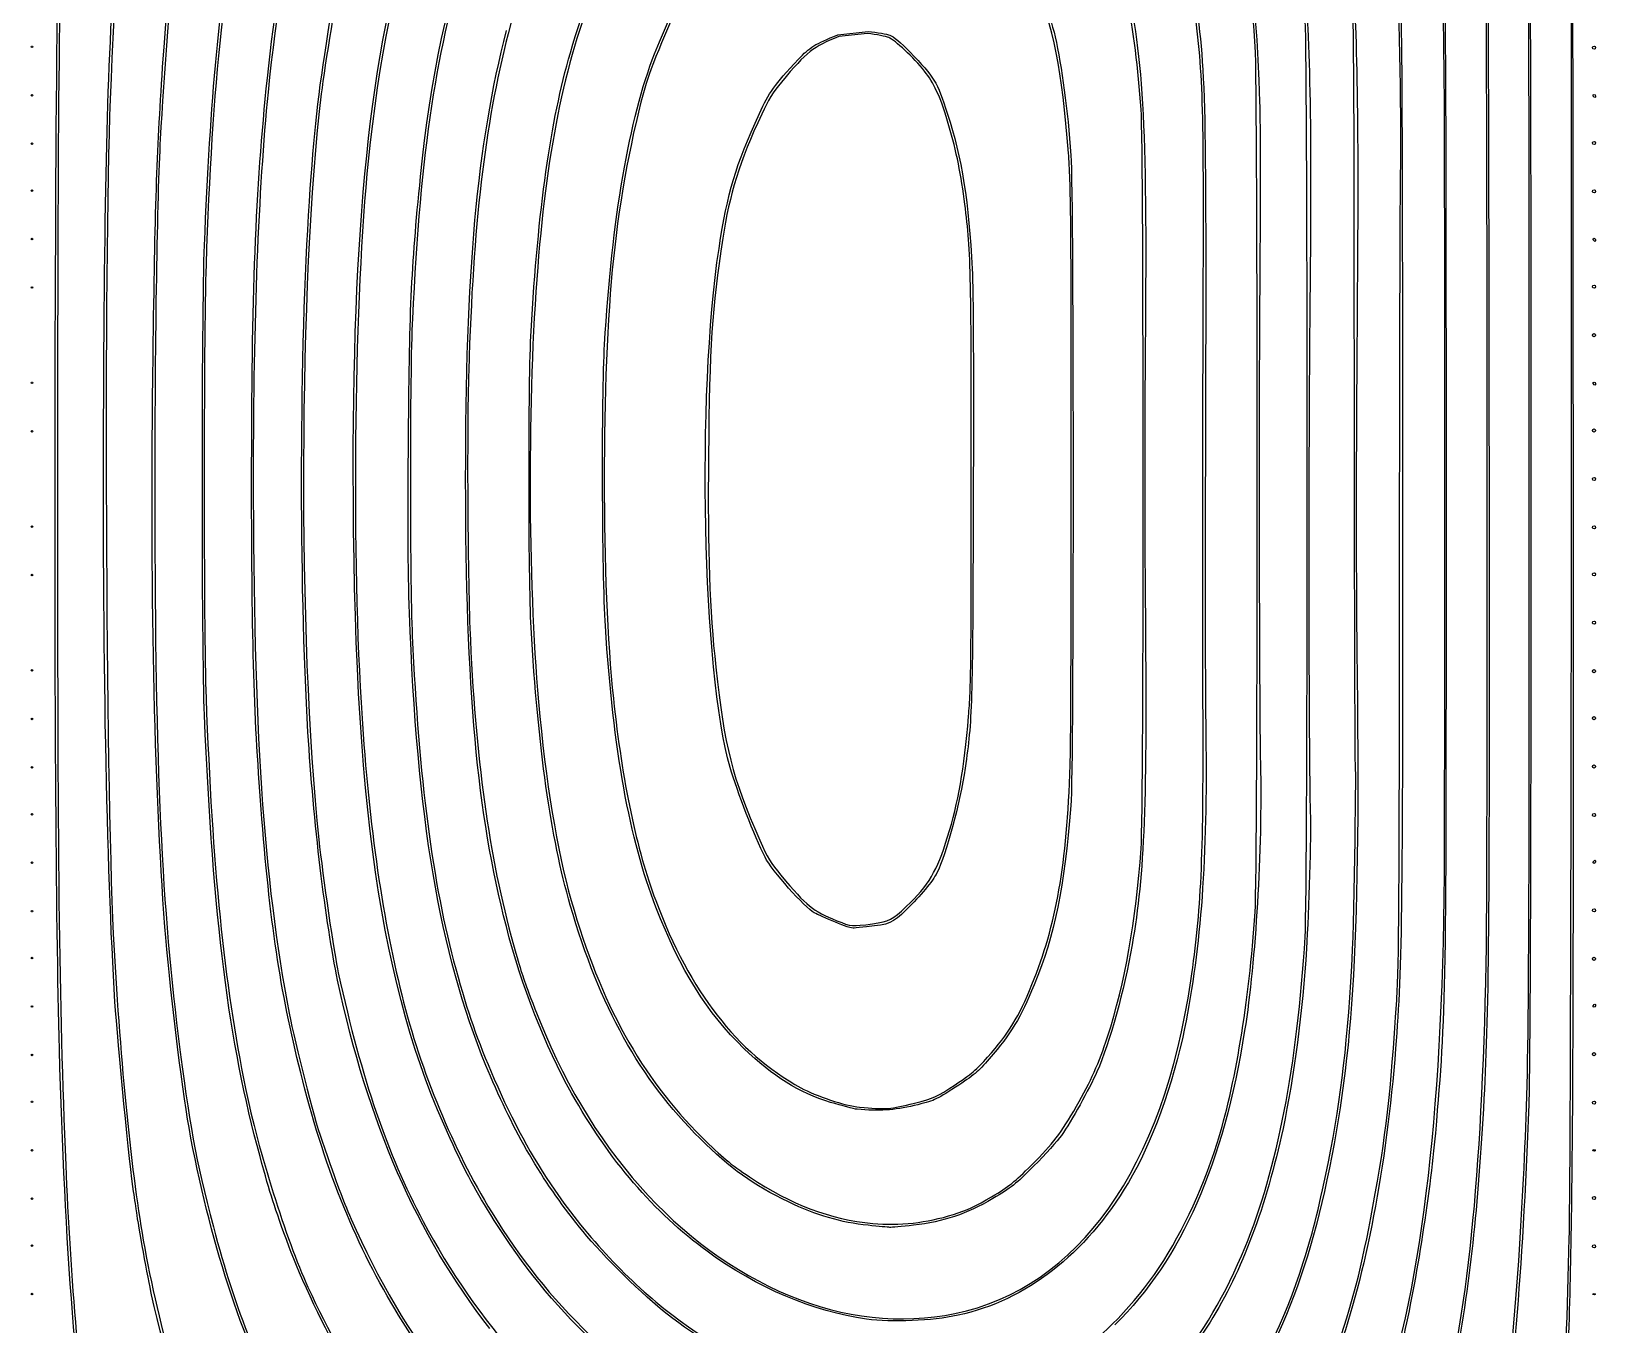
# Model space of a CAD drawing. Header units: millimetres. Extents: x 2 to 2088, y -91 to 1995.
# Drawn here: x 2 to 1046, y 387 to 1251 of the extents above; entities that cross this region are included whole.
import ezdxf

# ---------------------------------------------------------------- set-up
doc = ezdxf.new("R2010")
doc.units = ezdxf.units.MM
doc.layers.add('Image', color=7, linetype='CONTINUOUS')

msp = doc.modelspace()

# ---------------------------------------------------------------- linework, layer by layer
at = {"layer": 'Image', "color": 7}
for points in [[(540.48436, 1248.44055), (560.63916, 1250.67091)], [(560.1903, 1249.20616), (541.09084, 1247.22197)], [(553.40963, 531.2399), (553.40982, 531.2399)]]:
    msp.add_lwpolyline(points, dxfattribs=at)
for points in [[(2.105229, 1240.34757)], [(1044.2117, 1239.82599)], [(2.105229, 1208.00993)], [(1044.7333, 1207.48835)], [(2.105229, 1175.67229)], [(1044.2117, 1176.19386)], [(2.105229, 1144.3778)], [(1044.2117, 1143.85622)], [(2.105229, 1112.04016)], [(1044.7333, 1111.51858)], [(2.105229, 1079.70252)], [(1044.2117, 1080.22409)], [(1044.2117, 1047.88645)], [(2.105229, 1016.07039)], [(1044.7333, 1015.54881)], [(2.105229, 983.7328)], [(1044.2117, 984.2543)], [(1044.2117, 951.9167)], [(2.105229, 920.1006)], [(1044.2117, 919.579)], [(2.105229, 887.763)], [(1044.2117, 888.2846)], [(1044.2117, 855.9469)], [(2.105229, 824.1309)], [(1044.2117, 823.6093)], [(2.105229, 791.7932)], [(1044.2117, 792.3148)], [(2.105229, 759.4556)], [(1044.2117, 759.9771)], [(2.105229, 728.1611)], [(1044.2117, 727.6395)], [(2.105229, 695.8234)], [(1044.7333, 696.345)], [(2.105229, 663.4858)], [(1044.2117, 664.0074)], [(538.80573, 656.0877)], [(563.61301, 655.0622)], [(2.105229, 632.1913)], [(1044.2117, 631.6697)], [(2.105229, 599.8537)], [(1044.7333, 600.3753)], [(2.105229, 567.516)], [(1044.2117, 568.0376)], [(2.105229, 536.2215)], [(591.53534, 535.3015)], [(1044.2117, 535.7)], [(2.105229, 503.8839)], [(1044.5595, 504.0578)], [(2.105229, 471.5463)], [(1044.2117, 472.0678)], [(617.56359, 461.0319)], [(560.71187, 453.7923)], [(2.105229, 440.2518)], [(1044.2117, 439.7302)], [(2.105229, 407.9141)], [(1044.5595, 408.088)], [(559.66872, 391.173)], [(618.60668, 394.8826)]]:
    msp.add_lwpolyline(points, close=True, dxfattribs=at)
for points in [[(89.788543, 1226.78662), (101.33186, 1401.75643), (128.26713, 1509.23084), (183.12066, 1599.19105)], [(1027.0172, 1557.46506), (1030.714, 1457.90925), (1030.9357, 1427.3072), (1031.1902, 981.6465)], [(89.713148, 1521.4764), (70.135485, 1440.81473), (60.756892, 1356.00393), (54.760844, 1205.40205)], [(726.38167, 1515.37653), (787.01437, 1455.58768), (817.54561, 1356.05043), (821.99733, 1203.65247)], [(819.08572, 1240.34757), (810.71647, 1358.29712), (789.01013, 1433.16985), (746.59114, 1490.40666)], [(228.20726, 1472.96994), (192.6463, 1401.69657), (171.01874, 1318.13594), (160.16902, 1210.09623)], [(331.05491, 1473.49151), (272.88254, 1394.51319), (240.80311, 1299.15092), (226.98694, 1164.12955)], [(18.074288, 1022.85086), (18.747656, 1279.82285), (20.398788, 1365.39125), (26.649099, 1467.23262)], [(454.31061, 1466.32549), (390.98716, 1419.45256), (344.45517, 1343.95146), (320.33515, 1248.94181)], [(945.33335, 1207.48835), (944.70915, 1312.55515), (939.03131, 1398.25908), (928.29822, 1464.62474)], [(261.92613, 1153.76614), (275.02204, 1284.78495), (310.39501, 1381.48219), (372.97063, 1457.32269)], [(159.69711, 1219.48457), (168.86165, 1306.98537), (187.72599, 1385.78082), (213.89057, 1445.84805)], [(1001.9642, 951.3951), (1001.9642, 1337.58042), (1001.8712, 1347.09779), (997.21287, 1434.89498)], [(25.086793, 1409.85939), (20.701746, 1301.82233), (19.762338, 1224.62567), (19.61308, 960.0526)], [(200.27995, 1250.25749), (210.30679, 1312.84582), (223.62616, 1361.40721), (243.65736, 1408.40823)], [(361.9121, 1236.42506), (379.75267, 1298.15334), (403.43971, 1343.12662), (438.55344, 1381.93972)], [(1028.6769, 445.4675), (1030.0926, 503.2931), (1030.8369, 1265.69872), (1029.5919, 1382.73749)], [(148.27315, 1372.08624), (131.51725, 1298.30959), (122.79932, 1216.40914), (118.7603, 1094.82819)], [(1001.6888, 1368.655), (1003.592, 1318.96525), (1003.5853, 584.83163), (1001.6788, 534.65683)], [(940.93221, 1367.0308), (946.33612, 1298.60538), (946.38208, 1295.1296), (946.42055, 951.9167)], [(972.448, 1353.5293), (974.55961, 1315.75174), (974.6494, 1303.25784), (975.06818, 988.9485)], [(217.02667, 957.654), (216.98337, 1133.05718), (229.882, 1246.419), (260.37326, 1338.61449)], [(742.8792, 1198.62158), (739.07457, 1253.45635), (730.20205, 1298.91787), (715.80215, 1337.36048)], [(50.45042, 1006.68204), (51.302648, 1171.74325), (53.071953, 1230.99567), (60.059864, 1328.49371)], [(117.68095, 1107.86756), (121.65194, 1206.02715), (127.90529, 1272.91388), (138.89279, 1334.75261)], [(418.15553, 1235.65339), (435.78393, 1280.23578), (451.20592, 1305.34913), (476.2783, 1330.3012)], [(98.108179, 1308.67387), (95.38129, 1284.37592), (90.532992, 1220.86337), (88.194252, 1178.80174)], [(294.38158, 1308.67387), (272.41515, 1240.82667), (261.99702, 1172.17645), (256.46754, 1058.83953)], [(663.36192, 1307.83692), (670.95457, 1292.77829), (682.02486, 1262.41202), (685.49388, 1247.12804)], [(973.22614, 629.0619), (974.38191, 684.9362), (974.04521, 1290.39741), (972.84705, 1310.76017)], [(850.61402, 1298.76395), (855.87867, 1244.81204), (856.84088, 1196.79633), (855.44647, 1057.61535)], [(883.01225, 1302.8026), (887.42218, 1245.25771), (888.16653, 1198.14257), (886.99837, 1050.49433)], [(916.15498, 1158.98189), (916.93692, 1182.9693), (915.33242, 1264.21271), (913.4047, 1298.24237)], [(209.68332, 1294.06977), (206.06136, 1277.1106), (197.98255, 1228.16006), (195.65215, 1209.05308)], [(381.24645, 1287.81088), (358.8403, 1233.09043), (346.78836, 1176.08824), (340.11339, 1093.26346)], [(694.43597, 1169.41339), (690.0237, 1226.00556), (684.78328, 1252.01121), (670.61455, 1287.62758)], [(730.60249, 1293.50976), (744.58317, 1234.43701), (746.97746, 1193.9889), (745.63594, 1039.54126)], [(885.25341, 1012.41937), (885.03875, 1258.2289), (885.00862, 1261.56061), (882.73997, 1290.41875)], [(915.46445, 1285.72458), (916.98176, 1256.05414), (917.221, 1216.79491), (917.381, 971.215)], [(439.40765, 1278.9441), (432.20968, 1266.2421), (416.48563, 1229.32972), (412.52361, 1215.83355)], [(784.39856, 1087.52614), (784.80134, 1208.30628), (784.17439, 1224.56159), (777.05596, 1277.90095)], [(778.11924, 1280.75994), (786.42386, 1220.04682), (786.5037, 1216.47584), (785.71611, 940.9636)], [(852.38288, 646.2738), (854.21359, 676.2346), (854.27043, 1229.13434), (852.44578, 1257.55954)], [(187.74496, 1137.07575), (190.8907, 1184.18968), (193.56701, 1208.35486), (200.27995, 1250.25749)], [(292.03566, 951.3951), (291.94146, 1090.14319), (299.63204, 1174.62557), (319.32461, 1251.16921)], [(320.33515, 1248.94181), (304.65372, 1187.17207), (297.07231, 1122.34909), (294.07556, 1024.41559)], [(541.09084, 1247.22197), (523.68647, 1240.27626), (520.08405, 1237.41469), (502.8894, 1216.8767)], [(514.24526, 1232.13486), (521.49513, 1239.93339), (525.39112, 1242.35447), (540.48436, 1248.44055)], [(574.39722, 1246.60073), (572.6076, 1247.33694), (566.21449, 1248.50938), (560.1903, 1249.20616)], [(560.63916, 1250.67091), (566.82034, 1249.92017), (573.39567, 1248.80494), (575.251, 1248.19263)], [(598.28154, 1224.1468), (591.22826, 1232.97186), (578.54709, 1244.89356), (574.39722, 1246.60073)], [(575.251, 1248.19263), (577.27537, 1247.52453), (582.57093, 1243.02193), (588.49361, 1236.93298)], [(685.49388, 1247.12804), (690.01159, 1227.22369), (693.86604, 1198.14682), (696.00321, 1167.84866)], [(2.105229, 1240.34757), (2.105229, 1240.63443), (2.339938, 1240.86914), (2.626804, 1240.86914)], [(2.626804, 1239.82599), (2.339938, 1239.82599), (2.105229, 1240.0607), (2.105229, 1240.34757)], [(2.626804, 1240.86914), (2.91367, 1240.86914), (3.148379, 1240.63443), (3.148379, 1240.34757)], [(3.148379, 1240.34757), (3.148379, 1240.0607), (2.91367, 1239.82599), (2.626804, 1239.82599)], [(335.68693, 1050.49433), (340.44019, 1132.39989), (348.63144, 1190.47403), (361.9121, 1236.42506)], [(384.74813, 1041.62756), (389.55694, 1125.03069), (401.23679, 1192.86577), (418.15553, 1235.65339)], [(588.49361, 1236.93298), (605.10178, 1219.85854), (606.46753, 1217.61416), (613.71114, 1195.49213)], [(819.03142, 662.9642), (820.83448, 689.139), (820.88393, 1215.005), (819.08572, 1240.34757)], [(1044.2117, 1239.82599), (1044.2117, 1240.39972), (1044.6812, 1240.86914), (1045.2549, 1240.86914)], [(1045.2549, 1238.78284), (1044.6812, 1238.78284), (1044.2117, 1239.25226), (1044.2117, 1239.82599)], [(1045.2549, 1240.86914), (1045.8286, 1240.86914), (1046.298, 1240.39972), (1046.298, 1239.82599)], [(1046.298, 1239.82599), (1046.298, 1239.25226), (1045.8286, 1238.78284), (1045.2549, 1238.78284)], [(83.399656, 1033.80393), (84.754582, 1134.91601), (85.789081, 1166.1641), (89.788543, 1226.78662)], [(488.12323, 1195.80562), (494.68708, 1210.1661), (497.64014, 1214.27307), (514.24526, 1232.13486)], [(613.71285, 1190.79796), (608.5497, 1207.67446), (604.56598, 1216.28373), (598.28154, 1224.1468)], [(149.17847, 949.3088), (149.15187, 1075.19472), (151.85404, 1144.60087), (159.69711, 1219.48457)], [(412.52361, 1215.83355), (403.16599, 1183.9578), (394.97165, 1140.18034), (390.65466, 1099.00079)], [(502.8894, 1216.8767), (497.30383, 1210.20507), (494.02851, 1204.9109), (489.65949, 1195.49213)], [(2.105229, 1208.00993), (2.105229, 1208.29679), (2.339938, 1208.5315), (2.626804, 1208.5315)], [(2.626804, 1207.48835), (2.339938, 1207.48835), (2.105229, 1207.72306), (2.105229, 1208.00993)], [(2.626804, 1208.5315), (2.91367, 1208.5315), (3.148379, 1208.29679), (3.148379, 1208.00993)], [(3.148379, 1208.00993), (3.148379, 1207.72306), (2.91367, 1207.48835), (2.626804, 1207.48835)], [(54.760844, 1205.40205), (50.359243, 1094.84766), (51.652129, 751.5008), (56.858408, 648.3601)], [(160.16902, 1210.09623), (153.63267, 1145.0083), (150.25461, 1057.77712), (150.27193, 954.5246)], [(195.65215, 1209.05308), (180.5297, 1085.06426), (179.75031, 843.894), (194.04345, 711.2692)], [(821.99733, 1203.65247), (822.46362, 1187.68964), (822.54232, 1139.89225), (822.17221, 1097.43606)], [(945.32935, 687.4782), (945.70352, 741.4393), (945.70676, 1144.66485), (945.33335, 1207.48835)], [(1044.7333, 1207.48835), (1044.3787, 1208.06208), (1044.5857, 1208.5315), (1045.1933, 1208.5315)], [(1045.838, 1206.4452), (1045.585, 1206.4452), (1045.0879, 1206.91462), (1044.7333, 1207.48835)], [(1045.1933, 1208.5315), (1045.8009, 1208.5315), (1046.298, 1208.06208), (1046.298, 1207.48835)], [(1046.298, 1207.48835), (1046.298, 1206.91462), (1046.091, 1206.4452), (1045.838, 1206.4452)], [(461.14455, 1105.78126), (466.91072, 1143.55134), (471.99775, 1160.52609), (488.12323, 1195.80562)], [(489.65949, 1195.49213), (474.88395, 1163.63883), (468.17901, 1142.27507), (463.63207, 1112.56173)], [(613.71114, 1195.49213), (623.09709, 1166.82738), (628.01699, 1135.88993), (630.13418, 1092.22031)], [(624.78234, 1138.63563), (622.31641, 1157.60948), (618.80682, 1174.14762), (613.71285, 1190.79796)], [(742.8872, 705.2118), (744.76617, 732.1262), (744.75899, 1171.52789), (742.8792, 1198.62158)], [(2.105229, 1175.67229), (2.105229, 1175.95915), (2.339938, 1176.19386), (2.626804, 1176.19386)], [(2.626804, 1175.15071), (2.339938, 1175.15071), (2.105229, 1175.38542), (2.105229, 1175.67229)], [(2.626804, 1176.19386), (2.91367, 1176.19386), (3.148379, 1175.95915), (3.148379, 1175.67229)], [(3.148379, 1175.67229), (3.148379, 1175.38542), (2.91367, 1175.15071), (2.626804, 1175.15071)], [(88.194252, 1178.80174), (86.088382, 1140.92823), (84.533219, 1045.11815), (84.528448, 952.9598)], [(1044.2117, 1176.19386), (1044.2117, 1176.76759), (1044.6812, 1177.23701), (1045.2549, 1177.23701)], [(1045.2549, 1175.15071), (1044.6812, 1175.15071), (1044.2117, 1175.62013), (1044.2117, 1176.19386)], [(1045.2549, 1177.23701), (1045.8286, 1177.23701), (1046.298, 1176.76759), (1046.298, 1176.19386)], [(1046.298, 1176.19386), (1046.298, 1175.62013), (1045.8286, 1175.15071), (1045.2549, 1175.15071)], [(226.98694, 1164.12955), (217.7835, 1074.18696), (215.65866, 912.7201), (222.23128, 802.7463)], [(696.30443, 965.4776), (696.23403, 1126.35177), (696.02641, 1149.01436), (694.43597, 1169.41339)], [(696.00321, 1167.84866), (697.97671, 1139.87094), (697.97424, 758.8044), (696.00021, 733.8984)], [(253.82122, 971.7365), (254.44894, 1065.10161), (255.56166, 1090.09251), (261.92613, 1153.76614)], [(915.4089, 886.1983), (915.5013, 1026.47581), (915.83705, 1149.22844), (916.15498, 1158.98189)], [(2.105229, 1144.3778), (2.105229, 1144.66466), (2.339938, 1144.89937), (2.626804, 1144.89937)], [(2.626804, 1143.85622), (2.339938, 1143.85622), (2.105229, 1144.09093), (2.105229, 1144.3778)], [(2.626804, 1144.89937), (2.91367, 1144.89937), (3.148379, 1144.66466), (3.148379, 1144.3778)], [(3.148379, 1144.3778), (3.148379, 1144.09093), (2.91367, 1143.85622), (2.626804, 1143.85622)], [(629.55073, 951.3951), (629.55973, 1094.58344), (629.3293, 1103.64952), (624.78234, 1138.63563)], [(1044.2117, 1143.85622), (1044.2117, 1144.42996), (1044.6812, 1144.89937), (1045.2549, 1144.89937)], [(1045.2549, 1142.81307), (1044.6812, 1142.81307), (1044.2117, 1143.28249), (1044.2117, 1143.85622)], [(1045.2549, 1144.89937), (1045.8286, 1144.89937), (1046.298, 1144.42996), (1046.298, 1143.85622)], [(1046.298, 1143.85622), (1046.298, 1143.28249), (1045.8286, 1142.81307), (1045.2549, 1142.81307)], [(186.77169, 782.9264), (180.78641, 883.0138), (181.21588, 1039.28937), (187.74496, 1137.07575)], [(2.105229, 1112.04016), (2.105229, 1112.32702), (2.339938, 1112.56173), (2.626804, 1112.56173)], [(2.626804, 1111.51858), (2.339938, 1111.51858), (2.105229, 1111.75329), (2.105229, 1112.04016)], [(2.626804, 1112.56173), (2.91367, 1112.56173), (3.148379, 1112.32702), (3.148379, 1112.04016)], [(3.148379, 1112.04016), (3.148379, 1111.75329), (2.91367, 1111.51858), (2.626804, 1111.51858)], [(117.67095, 794.4011), (115.83143, 837.1181), (115.8383, 1062.32953), (117.68095, 1107.86756)], [(463.63207, 1112.56173), (456.37509, 1065.13874), (454.79063, 1041.00063), (454.11423, 967.5639)], [(1044.7333, 1111.51858), (1044.3787, 1112.09232), (1044.5857, 1112.56173), (1045.1933, 1112.56173)], [(1045.838, 1110.47543), (1045.585, 1110.47543), (1045.0879, 1110.94485), (1044.7333, 1111.51858)], [(1045.1933, 1112.56173), (1045.8009, 1112.56173), (1046.298, 1112.09232), (1046.298, 1111.51858)], [(1046.298, 1111.51858), (1046.298, 1110.94485), (1046.091, 1110.47543), (1045.838, 1110.47543)], [(390.65466, 1099.00079), (382.48908, 1021.10961), (382.47711, 881.038), (390.62956, 805.3542)], [(468.58715, 759.4556), (450.14196, 822.8977), (446.17058, 1007.69731), (461.14455, 1105.78126)], [(822.17221, 1097.43606), (821.395, 1008.28038), (821.623, 804.1591), (822.54682, 762.0634)], [(118.7603, 1094.82819), (117.10232, 1044.92031), (117.10449, 850.9133), (118.7633, 805.8757)], [(340.11339, 1093.26346), (333.20714, 1007.56885), (333.43951, 884.1655), (340.65947, 803.2679)], [(630.13418, 1092.22031), (630.91411, 1076.13341), (631.14808, 1024.74741), (630.84426, 936.2694)], [(784.21486, 793.8795), (783.89678, 886.4041), (783.93578, 948.7582), (784.39856, 1087.52614)], [(2.105229, 1079.70252), (2.105229, 1079.98938), (2.339938, 1080.22409), (2.626804, 1080.22409)], [(2.626804, 1079.18094), (2.339938, 1079.18094), (2.105229, 1079.41565), (2.105229, 1079.70252)], [(2.626804, 1080.22409), (2.91367, 1080.22409), (3.148379, 1079.98938), (3.148379, 1079.70252)], [(3.148379, 1079.70252), (3.148379, 1079.41565), (2.91367, 1079.18094), (2.626804, 1079.18094)], [(1044.2117, 1080.22409), (1044.2117, 1080.79783), (1044.6812, 1081.26724), (1045.2549, 1081.26724)], [(1045.2549, 1079.18094), (1044.6812, 1079.18094), (1044.2117, 1079.65036), (1044.2117, 1080.22409)], [(1045.2549, 1081.26724), (1045.8286, 1081.26724), (1046.298, 1080.79783), (1046.298, 1080.22409)], [(1046.298, 1080.22409), (1046.298, 1079.65036), (1045.8286, 1079.18094), (1045.2549, 1079.18094)], [(256.46754, 1058.83953), (254.71308, 1022.87864), (254.68794, 885.8105), (256.42874, 847.0801)], [(855.44647, 1057.61535), (854.44079, 957.2339), (854.72497, 750.4934), (855.90148, 726.5964)], [(335.71653, 852.8175), (333.88243, 884.4079), (333.86226, 1019.05277), (335.68693, 1050.49433)], [(886.99837, 1050.49433), (886.32422, 965.2853), (886.30112, 889.1679), (886.93367, 837.1702)], [(1044.2117, 1047.88645), (1044.2117, 1048.46019), (1044.6812, 1048.9296), (1045.2549, 1048.9296)], [(1045.2549, 1046.8433), (1044.6812, 1046.8433), (1044.2117, 1047.31272), (1044.2117, 1047.88645)], [(1045.2549, 1048.9296), (1045.8286, 1048.9296), (1046.298, 1048.46019), (1046.298, 1047.88645)], [(1046.298, 1047.88645), (1046.298, 1047.31272), (1045.8286, 1046.8433), (1045.2549, 1046.8433)], [(91.262092, 653.0543), (84.147832, 747.1379), (81.364462, 881.9265), (83.399656, 1033.80393)], [(385.29777, 853.8606), (383.07447, 888.4191), (382.72852, 1006.59979), (384.74813, 1041.62756)], [(745.63594, 1039.54126), (745.21983, 991.6346), (745.21983, 916.2931), (745.63594, 872.1157)], [(294.07556, 1024.41559), (292.76474, 981.5783), (293.36485, 882.9264), (295.17017, 844.4723)], [(2.105229, 1016.07039), (2.105229, 1016.35726), (2.339938, 1016.59196), (2.626804, 1016.59196)], [(2.626804, 1015.54881), (2.339938, 1015.54881), (2.105229, 1015.78352), (2.105229, 1016.07039)], [(2.626804, 1016.59196), (2.91367, 1016.59196), (3.148379, 1016.35726), (3.148379, 1016.07039)], [(3.148379, 1016.07039), (3.148379, 1015.78352), (2.91367, 1015.54881), (2.626804, 1015.54881)], [(20.887873, 571.1671), (18.585496, 657.308), (17.551425, 823.3145), (18.074288, 1022.85086)], [(1044.7333, 1015.54881), (1044.3787, 1016.12255), (1044.5857, 1016.59196), (1045.1933, 1016.59196)], [(1045.838, 1014.50567), (1045.585, 1014.50567), (1045.0879, 1014.97508), (1044.7333, 1015.54881)], [(1045.1933, 1016.59196), (1045.8009, 1016.59196), (1046.298, 1016.12255), (1046.298, 1015.54881)], [(1046.298, 1015.54881), (1046.298, 1014.97508), (1046.091, 1014.50567), (1045.838, 1014.50567)], [(57.971561, 602.9831), (52.299168, 692.4477), (49.581222, 838.334), (50.45042, 1006.68204)], [(885.94806, 760.6857), (885.6855, 762.3041), (885.3729, 875.5842), (885.25341, 1012.41937)], [(2.105229, 983.7328), (2.105229, 984.0196), (2.339938, 984.2543), (2.626804, 984.2543)], [(2.626804, 983.2112), (2.339938, 983.2112), (2.105229, 983.4459), (2.105229, 983.7328)], [(2.626804, 984.2543), (2.91367, 984.2543), (3.148379, 984.0196), (3.148379, 983.7328)], [(3.148379, 983.7328), (3.148379, 983.4459), (2.91367, 983.2112), (2.626804, 983.2112)], [(975.06818, 988.9485), (975.50652, 659.9574), (975.06618, 600.6814), (971.71957, 538.4561)], [(1031.1902, 981.6465), (1031.4658, 499.1209), (1031.1632, 457.5541), (1026.4658, 331.7642)], [(1044.2117, 984.2543), (1044.2117, 984.8281), (1044.6812, 985.2975), (1045.2549, 985.2975)], [(1045.2549, 983.2112), (1044.6812, 983.2112), (1044.2117, 983.6806), (1044.2117, 984.2543)], [(1045.2549, 985.2975), (1045.8286, 985.2975), (1046.298, 984.8281), (1046.298, 984.2543)], [(1046.298, 984.2543), (1046.298, 983.6806), (1045.8286, 983.2112), (1045.2549, 983.2112)], [(255.00181, 850.2096), (253.614, 882.9567), (253.38371, 906.6622), (253.82122, 971.7365)], [(917.381, 971.215), (917.58256, 661.8611), (917.20211, 629.1369), (912.73608, 571.6886)], [(454.11423, 967.5639), (453.5093, 901.8876), (454.77786, 865.4853), (459.03994, 826.2172)], [(695.56665, 761.0203), (696.01598, 773.9293), (696.34798, 865.9351), (696.30443, 965.4776)], [(19.61308, 960.0526), (19.464443, 696.5794), (20.537627, 605.0482), (25.07775, 493.974)], [(84.528448, 952.9598), (84.518848, 767.1478), (88.385624, 675.2557), (100.21997, 580.0601)], [(150.27193, 954.5246), (150.30023, 785.8074), (157.00669, 685.2814), (174.22618, 595.4639)], [(281.65978, 511.7075), (235.09549, 612.197), (217.08119, 736.4895), (217.02667, 957.654)], [(319.19926, 653.1455), (299.62699, 729.1943), (292.13064, 811.5024), (292.03566, 951.3951)], [(627.72155, 793.6047), (629.33549, 812.3477), (629.54273, 830.2247), (629.55073, 951.3951)], [(946.42055, 951.9167), (946.46045, 595.4761), (946.56119, 601.6416), (939.29105, 515.3586)], [(997.75473, 477.2836), (1001.8431, 559.6265), (1001.9642, 573.2591), (1001.9642, 951.3951)], [(1044.2117, 951.9167), (1044.2117, 952.4904), (1044.6812, 952.9598), (1045.2549, 952.9598)], [(1045.2549, 950.8735), (1044.6812, 950.8735), (1044.2117, 951.343), (1044.2117, 951.9167)], [(1045.2549, 952.9598), (1045.8286, 952.9598), (1046.298, 952.4904), (1046.298, 951.9167)], [(1046.298, 951.9167), (1046.298, 951.343), (1045.8286, 950.8735), (1045.2549, 950.8735)], [(156.04331, 725.0316), (150.71103, 791.8878), (149.20131, 841.2111), (149.17847, 949.3088)], [(785.71611, 940.9636), (785.54225, 880.148), (785.71111, 808.3271), (786.09229, 781.3617)], [(630.84426, 936.2694), (630.36996, 798.1448), (630.18642, 792.1219), (625.4401, 758.934)], [(2.105229, 920.1006), (2.105229, 920.3875), (2.339938, 920.6222), (2.626804, 920.6222)], [(2.626804, 919.579), (2.339938, 919.579), (2.105229, 919.8138), (2.105229, 920.1006)], [(2.626804, 920.6222), (2.91367, 920.6222), (3.148379, 920.3875), (3.148379, 920.1006)], [(3.148379, 920.1006), (3.148379, 919.8138), (2.91367, 919.579), (2.626804, 919.579)], [(1044.2117, 919.579), (1044.2117, 920.1528), (1044.6812, 920.6222), (1045.2549, 920.6222)], [(1045.2549, 918.5359), (1044.6812, 918.5359), (1044.2117, 919.0053), (1044.2117, 919.579)], [(1045.2549, 920.6222), (1045.8286, 920.6222), (1046.298, 920.1528), (1046.298, 919.579)], [(1046.298, 919.579), (1046.298, 919.0053), (1045.8286, 918.5359), (1045.2549, 918.5359)], [(2.105229, 887.763), (2.105229, 888.0498), (2.339938, 888.2846), (2.626804, 888.2846)], [(2.626804, 887.2414), (2.339938, 887.2414), (2.105229, 887.4761), (2.105229, 887.763)], [(2.626804, 888.2846), (2.91367, 888.2846), (3.148379, 888.0498), (3.148379, 887.763)], [(3.148379, 887.763), (3.148379, 887.4761), (2.91367, 887.2414), (2.626804, 887.2414)], [(1044.2117, 888.2846), (1044.2117, 888.8583), (1044.6812, 889.3277), (1045.2549, 889.3277)], [(1045.2549, 887.2414), (1044.6812, 887.2414), (1044.2117, 887.7108), (1044.2117, 888.2846)], [(1045.2549, 889.3277), (1045.8286, 889.3277), (1046.298, 888.8583), (1046.298, 888.2846)], [(1046.298, 888.2846), (1046.298, 887.7108), (1045.8286, 887.2414), (1045.2549, 887.2414)], [(913.51923, 604.0263), (915.03211, 627.8593), (915.26126, 662.0765), (915.4089, 886.1983)], [(745.63594, 872.1157), (746.94117, 733.5441), (745.28735, 689.736), (736.91319, 641.0581)], [(1044.2117, 855.9469), (1044.2117, 856.5206), (1044.6812, 856.9901), (1045.2549, 856.9901)], [(1045.2549, 856.9901), (1045.8286, 856.9901), (1046.298, 856.5206), (1046.298, 855.9469)], [(308.57162, 553.4335), (276.35951, 628.5718), (260.72371, 715.1939), (255.00181, 850.2096)], [(256.42874, 847.0801), (260.70676, 751.8983), (269.84148, 682.0046), (285.46786, 624.8893)], [(361.90823, 667.4083), (348.72107, 712.9948), (340.4247, 771.7242), (335.71653, 852.8175)], [(419.0467, 666.0937), (401.4107, 711.0894), (390.62084, 771.1203), (385.29777, 853.8606)], [(1045.2549, 854.9038), (1044.6812, 854.9038), (1044.2117, 855.3732), (1044.2117, 855.9469)], [(1046.298, 855.9469), (1046.298, 855.3732), (1045.8286, 854.9038), (1045.2549, 854.9038)], [(295.17017, 844.4723), (299.20695, 758.4872), (308.5034, 694.5642), (325.5648, 635.4768)], [(886.93367, 837.1702), (889.27588, 644.6268), (885.06484, 570.366), (866.91037, 484.0641)], [(459.03994, 826.2172), (464.82963, 772.8745), (469.8883, 752.9568), (488.31556, 710.9491)], [(2.105229, 824.1309), (2.105229, 824.4177), (2.339938, 824.6524), (2.626804, 824.6524)], [(2.626804, 823.6093), (2.339938, 823.6093), (2.105229, 823.844), (2.105229, 824.1309)], [(2.626804, 824.6524), (2.91367, 824.6524), (3.148379, 824.4177), (3.148379, 824.1309)], [(3.148379, 824.1309), (3.148379, 823.844), (2.91367, 823.6093), (2.626804, 823.6093)], [(1044.2117, 823.6093), (1044.2117, 824.183), (1044.6812, 824.6524), (1045.2549, 824.6524)], [(1045.2549, 822.5661), (1044.6812, 822.5661), (1044.2117, 823.0355), (1044.2117, 823.6093)], [(1045.2549, 824.6524), (1045.8286, 824.6524), (1046.298, 824.183), (1046.298, 823.6093)], [(1046.298, 823.6093), (1046.298, 823.0355), (1045.8286, 822.5661), (1045.2549, 822.5661)], [(118.7633, 805.8757), (122.94551, 692.3425), (130.69027, 615.6224), (145.08936, 545.0883)], [(390.62956, 805.3542), (396.65522, 749.4145), (406.0757, 704.4971), (418.90972, 670.5126)], [(154.77903, 499.7113), (133.65987, 577.068), (123.58433, 657.0817), (117.67095, 794.4011)], [(222.23128, 802.7463), (226.79988, 726.3039), (235.85682, 661.1521), (249.36295, 607.5722)], [(340.65947, 803.2679), (345.4364, 749.7437), (353.02787, 703.6705), (362.53457, 670.5066)], [(776.05992, 617.0656), (783.10541, 665.0938), (784.54993, 696.4135), (784.21486, 793.8795)], [(2.105229, 791.7932), (2.105229, 792.0801), (2.339938, 792.3148), (2.626804, 792.3148)], [(2.626804, 791.2716), (2.339938, 791.2716), (2.105229, 791.5063), (2.105229, 791.7932)], [(2.626804, 792.3148), (2.91367, 792.3148), (3.148379, 792.0801), (3.148379, 791.7932)], [(3.148379, 791.7932), (3.148379, 791.5063), (2.91367, 791.2716), (2.626804, 791.2716)], [(613.75928, 713.0354), (620.87286, 735.9484), (624.6175, 757.5569), (627.72155, 793.6047)], [(1044.2117, 792.3148), (1044.2117, 792.8885), (1044.6812, 793.3579), (1045.2549, 793.3579)], [(1045.2549, 791.2716), (1044.6812, 791.2716), (1044.2117, 791.7411), (1044.2117, 792.3148)], [(1045.2549, 793.3579), (1045.8286, 793.3579), (1046.298, 792.8885), (1046.298, 792.3148)], [(1046.298, 792.3148), (1046.298, 791.7411), (1045.8286, 791.2716), (1045.2549, 791.2716)], [(206.5872, 617.3988), (198.58932, 654.9782), (190.26447, 724.5194), (186.77169, 782.9264)], [(786.09229, 781.3617), (787.24395, 699.799), (782.8744, 639.2331), (771.94143, 585.2183)], [(2.105229, 759.4556), (2.105229, 759.7424), (2.339938, 759.9771), (2.626804, 759.9771)], [(2.626804, 758.934), (2.339938, 758.934), (2.105229, 759.1687), (2.105229, 759.4556)], [(2.626804, 759.9771), (2.91367, 759.9771), (3.148379, 759.7424), (3.148379, 759.4556)], [(3.148379, 759.4556), (3.148379, 759.1687), (2.91367, 758.934), (2.626804, 758.934)], [(491.92641, 699.4006), (484.90787, 713.3957), (473.27865, 743.3192), (468.58715, 759.4556)], [(625.4401, 758.934), (622.13302, 735.8098), (612.77859, 701.0562), (606.62602, 689.0359)], [(670.03158, 614.5576), (686.36022, 654.4898), (693.23014, 693.8939), (695.56665, 761.0203)], [(822.54682, 762.0634), (823.81103, 704.4568), (819.44593, 630.6162), (812.01334, 583.8777)], [(883.61659, 626.9756), (884.80672, 646.3777), (886.71721, 755.9449), (885.94806, 760.6857)], [(1044.2117, 759.9771), (1044.2117, 760.5509), (1044.6812, 761.0203), (1045.2549, 761.0203)], [(1045.2549, 758.934), (1044.6812, 758.934), (1044.2117, 759.4034), (1044.2117, 759.9771)], [(1045.2549, 761.0203), (1045.8286, 761.0203), (1046.298, 760.5509), (1046.298, 759.9771)], [(1046.298, 759.9771), (1046.298, 759.4034), (1045.8286, 758.934), (1045.2549, 758.934)], [(696.00021, 733.8984), (691.62178, 678.651), (685.37955, 648.213), (671.46302, 614.2516)], [(2.105229, 728.1611), (2.105229, 728.448), (2.339938, 728.6827), (2.626804, 728.6827)], [(2.626804, 727.6395), (2.339938, 727.6395), (2.105229, 727.8742), (2.105229, 728.1611)], [(2.626804, 728.6827), (2.91367, 728.6827), (3.148379, 728.448), (3.148379, 728.1611)], [(3.148379, 728.1611), (3.148379, 727.8742), (2.91367, 727.6395), (2.626804, 727.6395)], [(183.26661, 550.3081), (168.87612, 606.6077), (161.93575, 651.152), (156.04331, 725.0316)], [(855.90148, 726.5964), (856.38348, 716.8062), (854.76197, 662.0882), (853.28937, 638.4502)], [(1044.2117, 727.6395), (1044.2117, 728.2132), (1044.6812, 728.6827), (1045.2549, 728.6827)], [(1045.2549, 726.5964), (1044.6812, 726.5964), (1044.2117, 727.0658), (1044.2117, 727.6395)], [(1045.2549, 728.6827), (1045.8286, 728.6827), (1046.298, 728.2132), (1046.298, 727.6395)], [(1046.298, 727.6395), (1046.298, 727.0658), (1045.8286, 726.5964), (1045.2549, 726.5964)], [(194.04345, 711.2692), (196.61051, 687.4497), (204.42131, 633.7278), (206.98981, 622.2256)], [(488.31556, 710.9491), (493.53644, 699.0474), (495.71927, 695.4128), (502.41146, 687.4782)], [(586.14364, 666.5361), (601.24102, 680.9143), (606.57567, 689.8968), (613.75928, 713.0354)], [(720.43514, 579.5123), (732.16598, 615.6067), (739.49695, 656.6497), (742.8872, 705.2118)], [(2.105229, 695.8234), (2.105229, 696.1103), (2.339938, 696.345), (2.626804, 696.345)], [(2.626804, 695.3019), (2.339938, 695.3019), (2.105229, 695.5366), (2.105229, 695.8234)], [(2.626804, 696.345), (2.91367, 696.345), (3.148379, 696.1103), (3.148379, 695.8234)], [(3.148379, 695.8234), (3.148379, 695.5366), (2.91367, 695.3019), (2.626804, 695.3019)], [(524.74475, 662.3959), (518.5019, 665.6855), (496.2539, 690.7715), (491.92641, 699.4006)], [(1045.1933, 695.3019), (1044.5857, 695.3019), (1044.3787, 695.7713), (1044.7333, 696.345)], [(1044.7333, 696.345), (1045.0879, 696.9188), (1045.585, 697.3882), (1045.838, 697.3882)], [(1046.298, 696.345), (1046.298, 695.7713), (1045.8009, 695.3019), (1045.1933, 695.3019)], [(1045.838, 697.3882), (1046.091, 697.3882), (1046.298, 696.9188), (1046.298, 696.345)], [(502.41146, 687.4782), (520.31385, 666.2525), (523.09269, 663.9977), (539.84888, 657.1012)], [(606.62602, 689.0359), (603.73911, 683.3958), (595.6733, 673.7107), (586.10551, 664.3957)], [(899.84977, 322.7561), (929.43571, 406.149), (944.19956, 524.5473), (945.32935, 687.4782)], [(362.53457, 670.5066), (382.3796, 601.2776), (409.00641, 553.0513), (449.67911, 512.6713)], [(418.90972, 670.5126), (442.17986, 608.8933), (472.65141, 569.617), (515.85455, 545.5555)], [(2.105229, 663.4858), (2.105229, 663.7727), (2.339938, 664.0074), (2.626804, 664.0074)], [(2.626804, 662.9642), (2.339938, 662.9642), (2.105229, 663.1989), (2.105229, 663.4858)], [(2.626804, 664.0074), (2.91367, 664.0074), (3.148379, 663.7727), (3.148379, 663.4858)], [(3.148379, 663.4858), (3.148379, 663.1989), (2.91367, 662.9642), (2.626804, 662.9642)], [(448.56698, 511.626), (408.30591, 551.5256), (381.48106, 599.7473), (361.90823, 667.4083)], [(477.74523, 571.8943), (453.27521, 595.4863), (435.60932, 623.8366), (419.0467, 666.0937)], [(538.80573, 656.0877), (533.06841, 658.5053), (526.74096, 661.344), (524.74475, 662.3959)], [(586.10551, 664.3957), (576.65997, 655.1998), (575.23882, 654.5895), (559.66872, 653.0442)], [(563.61301, 655.0622), (575.04611, 656.6822), (576.65984, 657.504), (586.14364, 666.5361)], [(793.62165, 508.5781), (805.6423, 546.2733), (814.84468, 602.1856), (819.03142, 662.9642)], [(1044.2117, 664.0074), (1044.2117, 664.5811), (1044.6812, 665.0505), (1045.2549, 665.0505)], [(1045.2549, 662.9642), (1044.6812, 662.9642), (1044.2117, 663.4336), (1044.2117, 664.0074)], [(1045.2549, 665.0505), (1045.8286, 665.0505), (1046.298, 664.5811), (1046.298, 664.0074)], [(1046.298, 664.0074), (1046.298, 663.4336), (1045.8286, 662.9642), (1045.2549, 662.9642)], [(56.858408, 648.3601), (60.846444, 569.3539), (68.352501, 492.6403), (76.863592, 443.9028)], [(107.40573, 519.0096), (102.50288, 546.1007), (94.029297, 616.459), (91.262092, 653.0543)], [(362.73155, 541.9408), (345.09948, 573.3103), (329.47131, 613.233), (319.19926, 653.1455)], [(551.32352, 652.0575), (550.17606, 651.8565), (544.54305, 653.6701), (538.80573, 656.0877)], [(539.84888, 657.1012), (549.42261, 653.1609), (549.90361, 653.1196), (563.61301, 655.0622)], [(559.66872, 653.0442), (556.22633, 652.7026), (552.47099, 652.2585), (551.32352, 652.0575)], [(736.91319, 641.0581), (731.68321, 610.6569), (722.04982, 575.9246), (713.37653, 556.1988)], [(812.33975, 439.2086), (833.61772, 490.6607), (847.15024, 560.6381), (852.38288, 646.2738)], [(853.28937, 638.4502), (850.72117, 597.2259), (844.87758, 552.5319), (837.6047, 518.488)], [(2.105229, 632.1913), (2.105229, 632.4782), (2.339938, 632.7129), (2.626804, 632.7129)], [(2.626804, 631.6697), (2.339938, 631.6697), (2.105229, 631.9044), (2.105229, 632.1913)], [(2.626804, 632.7129), (2.91367, 632.7129), (3.148379, 632.4782), (3.148379, 632.1913)], [(3.148379, 632.1913), (3.148379, 631.9044), (2.91367, 631.6697), (2.626804, 631.6697)], [(325.5648, 635.4768), (330.24998, 619.251), (330.27666, 619.173), (338.28208, 598.2783)], [(866.15104, 487.7151), (875.71472, 533.5648), (879.96606, 567.4626), (883.61659, 626.9756)], [(940.5298, 312.8235), (961.08679, 395.4964), (970.22256, 483.8574), (973.22614, 629.0619)], [(1044.2117, 631.6697), (1044.2117, 632.2435), (1044.6812, 632.7129), (1045.2549, 632.7129)], [(1045.2549, 630.6266), (1044.6812, 630.6266), (1044.2117, 631.096), (1044.2117, 631.6697)], [(1045.2549, 632.7129), (1045.8286, 632.7129), (1046.298, 632.2435), (1046.298, 631.6697)], [(1046.298, 631.6697), (1046.298, 631.096), (1045.8286, 630.6266), (1045.2549, 630.6266)], [(308.09139, 384.9648), (259.11344, 447.9539), (226.9981, 521.4947), (206.5872, 617.3988)], [(206.98981, 622.2256), (223.19272, 549.6656), (239.38324, 502.3303), (263.70161, 456.4206)], [(285.46786, 624.8893), (293.61124, 595.1248), (299.48071, 578.3097), (311.13846, 551.3472)], [(618.60668, 394.8826), (701.1213, 411.8876), (757.66622, 491.6784), (776.05992, 617.0656)], [(249.36295, 607.5722), (262.40634, 555.8281), (283.60323, 504.5964), (309.31168, 462.6795)], [(640.35472, 565.9513), (654.96252, 582.5582), (660.97045, 592.3983), (670.03158, 614.5576)], [(671.46302, 614.2516), (662.35139, 592.0158), (656.38178, 582.1684), (641.55043, 564.9082)], [(2.105229, 599.8537), (2.105229, 600.1405), (2.339938, 600.3753), (2.626804, 600.3753)], [(2.626804, 599.3321), (2.339938, 599.3321), (2.105229, 599.5668), (2.105229, 599.8537)], [(2.626804, 600.3753), (2.91367, 600.3753), (3.148379, 600.1405), (3.148379, 599.8537)], [(3.148379, 599.8537), (3.148379, 599.5668), (2.91367, 599.3321), (2.626804, 599.3321)], [(70.380024, 476.2404), (68.035975, 490.624), (59.691517, 575.8561), (57.971561, 602.9831)], [(174.22618, 595.4639), (178.25858, 574.4308), (190.73921, 525.6914), (195.94069, 510.6644)], [(338.28208, 598.2783), (373.8267, 505.5044), (433.34808, 438.3912), (508.03281, 406.8764)], [(897.64029, 466.3305), (906.36623, 513.7139), (909.52525, 541.1077), (913.51923, 604.0263)], [(1045.1933, 599.3321), (1044.5857, 599.3321), (1044.3787, 599.8015), (1044.7333, 600.3753)], [(1044.7333, 600.3753), (1045.0879, 600.949), (1045.585, 601.4184), (1045.838, 601.4184)], [(1046.298, 600.3753), (1046.298, 599.8015), (1045.8009, 599.3321), (1045.1933, 599.3321)], [(1045.838, 601.4184), (1046.091, 601.4184), (1046.298, 600.949), (1046.298, 600.3753)], [(771.94143, 585.2183), (764.47548, 548.3325), (749.59833, 507.5432), (734.41212, 482.3226)], [(100.21997, 580.0601), (107.57166, 520.9232), (111.72092, 498.3943), (123.66376, 452.7696)], [(699.82524, 533.3576), (709.32552, 549.8958), (714.77858, 562.1077), (720.43514, 579.5123)], [(812.01334, 583.8777), (797.77231, 494.3256), (770.1015, 431.5801), (725.35096, 387.3648)], [(2.105229, 567.516), (2.105229, 567.8029), (2.339938, 568.0376), (2.626804, 568.0376)], [(2.626804, 566.9945), (2.339938, 566.9945), (2.105229, 567.2292), (2.105229, 567.516)], [(2.626804, 568.0376), (2.91367, 568.0376), (3.148379, 567.8029), (3.148379, 567.516)], [(3.148379, 567.516), (3.148379, 567.2292), (2.91367, 566.9945), (2.626804, 566.9945)], [(44.007353, 274.391), (32.856193, 331.7548), (24.378063, 440.5854), (20.887873, 571.1671)], [(535.67628, 535.8409), (514.42133, 542.4176), (497.20662, 553.1312), (477.74523, 571.8943)], [(618.75005, 547.5586), (629.26694, 554.4809), (633.24131, 557.8644), (640.35472, 565.9513)], [(641.55043, 564.9082), (634.16998, 556.319), (631.16974, 553.7944), (619.03946, 545.9659)], [(912.73608, 571.6886), (906.63976, 493.2692), (892.64438, 419.8595), (874.15454, 369.3176)], [(1044.2117, 568.0376), (1044.2117, 568.6113), (1044.6812, 569.0808), (1045.2549, 569.0808)], [(1045.2549, 566.9945), (1044.6812, 566.9945), (1044.2117, 567.4639), (1044.2117, 568.0376)], [(1045.2549, 569.0808), (1045.8286, 569.0808), (1046.298, 568.6113), (1046.298, 568.0376)], [(1046.298, 568.0376), (1046.298, 567.4639), (1045.8286, 566.9945), (1045.2549, 566.9945)], [(713.37653, 556.1988), (708.36167, 544.7934), (696.31328, 523.2226), (689.69121, 513.7938)], [(145.08936, 545.0883), (153.49763, 503.9003), (172.1553, 444.5514), (186.73744, 412.6083)], [(247.28617, 393.8316), (219.29167, 439.2796), (198.91714, 489.079), (183.26661, 550.3081)], [(370.40077, 449.6401), (344.30734, 481.7143), (326.50902, 511.5926), (308.57162, 553.4335)], [(311.13846, 551.3472), (323.30819, 523.2006), (336.13034, 499.6459), (351.45542, 477.2836)], [(515.85455, 545.5555), (525.71234, 540.0653), (545.32882, 533.5789), (554.97454, 532.62)], [(619.03946, 545.9659), (605.34638, 537.1287), (604.74876, 536.8638), (591.39129, 533.7089)], [(591.53535, 535.3015), (605.24279, 538.9125), (606.41967, 539.4426), (618.75005, 547.5586)], [(2.105229, 536.2215), (2.105229, 536.5084), (2.339938, 536.7431), (2.626804, 536.7431)], [(2.626804, 535.7), (2.339938, 535.7), (2.105229, 535.9347), (2.105229, 536.2215)], [(2.626804, 536.7431), (2.91367, 536.7431), (3.148379, 536.5084), (3.148379, 536.2215)], [(3.148379, 536.2215), (3.148379, 535.9347), (2.91367, 535.7), (2.626804, 535.7)], [(453.26746, 436.4318), (417.87424, 462.3199), (387.75614, 497.419), (362.73155, 541.9408)], [(553.40982, 531.2399), (551.11489, 531.4626), (543.1348, 533.5331), (535.67628, 535.8409)], [(591.39129, 533.7089), (577.9247, 530.5282), (567.63494, 529.8593), (553.40963, 531.2399)], [(554.97454, 532.62), (571.51052, 530.9761), (576.50691, 531.3426), (591.53534, 535.3015)], [(669.75651, 493.9668), (684.39963, 508.5782), (689.21355, 514.8846), (699.82524, 533.3576)], [(971.71957, 538.4561), (967.70748, 463.851), (962.55864, 417.1098), (951.36427, 353.6704)], [(1001.6788, 534.65683), (997.19641, 416.54333), (991.09062, 347.39993), (978.95863, 277.36853)], [(1044.2117, 535.7), (1044.2117, 536.2737), (1044.6812, 536.7431), (1045.2549, 536.7431)], [(1045.2549, 534.6568), (1044.6812, 534.6568), (1044.2117, 535.1262), (1044.2117, 535.7)], [(1045.2549, 536.7431), (1045.8286, 536.7431), (1046.298, 536.2737), (1046.298, 535.7)], [(1046.298, 535.7), (1046.298, 535.1262), (1045.8286, 534.6568), (1045.2549, 534.6568)], [(169.20909, 328.6348), (142.82606, 376.7513), (120.96338, 444.0956), (107.40573, 519.0096)], [(311.04243, 457.104), (298.44094, 477.2247), (292.6613, 487.9654), (281.65978, 511.7075)], [(449.67911, 512.6713), (463.41684, 499.0324), (468.53703, 494.7573), (481.56244, 486.0505)], [(689.69121, 513.7938), (687.07206, 510.0646), (678.80815, 500.8777), (671.32696, 493.3785)], [(837.6047, 518.488), (826.55908, 466.7841), (810.06753, 423.0014), (788.88249, 389.1374)], [(939.29105, 515.3586), (935.89443, 475.0469), (925.31612, 408.8104), (916.80056, 374.5333)], [(2.105229, 503.8839), (2.105229, 504.1708), (2.339938, 504.4055), (2.626804, 504.4055)], [(2.626804, 503.3623), (2.339938, 503.3623), (2.105229, 503.597), (2.105229, 503.8839)], [(2.626804, 504.4055), (2.91367, 504.4055), (3.148379, 504.1708), (3.148379, 503.8839)], [(3.148379, 503.8839), (3.148379, 503.597), (2.91367, 503.3623), (2.626804, 503.3623)], [(195.94069, 510.6644), (207.13298, 478.33), (209.30337, 472.5296), (215.65232, 457.9853)], [(507.50529, 469.3985), (484.23726, 480.5539), (468.65589, 491.7175), (448.56698, 511.626)], [(691.10558, 362.0376), (737.70143, 391.7377), (771.99412, 440.757), (793.62165, 508.5781)], [(1045.2549, 503.3623), (1044.4899, 503.3623), (1044.177, 503.6753), (1044.5595, 504.0578)], [(1044.5595, 504.0578), (1044.9419, 504.4403), (1045.5678, 504.4403), (1045.9503, 504.0578)], [(1045.9503, 504.0578), (1046.3328, 503.6753), (1046.0203, 503.3623), (1045.2549, 503.3623)], [(25.07775, 493.974), (28.019514, 422.0037), (35.401066, 333.292), (41.178915, 300.4697)], [(174.20922, 439.2086), (163.84226, 467.5237), (162.00288, 473.2513), (154.77903, 499.7113)], [(643.12069, 472.8721), (654.92338, 479.8768), (658.37688, 482.6119), (669.75651, 493.9668)], [(671.32696, 493.3785), (659.16257, 481.1849), (656.26205, 478.8832), (643.88651, 471.6034)], [(481.56244, 486.0505), (509.39137, 467.4483), (535.26259, 457.6967), (563.84138, 455.0373)], [(734.41212, 482.3226), (705.29668, 433.9689), (666.357, 403.6353), (620.69298, 393.7366)], [(866.91037, 484.0641), (849.71707, 402.3313), (820.28903, 340.1116), (778.92052, 298.0273)], [(848.58172, 421.1601), (856.35213, 444.5569), (860.1485, 458.938), (866.15104, 487.7151)], [(2.105229, 471.5463), (2.105229, 471.8331), (2.339938, 472.0678), (2.626804, 472.0678)], [(2.626804, 471.0247), (2.339938, 471.0247), (2.105229, 471.2594), (2.105229, 471.5463)], [(2.626804, 472.0678), (2.91367, 472.0678), (3.148379, 471.8331), (3.148379, 471.5463)], [(3.148379, 471.5463), (3.148379, 471.2594), (2.91367, 471.0247), (2.626804, 471.0247)], [(72.486961, 462.1579), (72.12289, 465.0266), (71.174768, 471.3637), (70.380024, 476.2404)], [(351.45542, 477.2836), (372.84933, 446.0657), (401.50727, 415.5951), (429.61752, 394.1778)], [(643.88651, 471.6034), (626.22864, 461.2162), (611.34429, 456.2319), (590.90946, 453.8628)], [(617.56353, 461.0319), (626.64485, 463.9025), (632.85485, 466.7794), (643.12069, 472.8721)], [(955.12293, 187.563), (977.10331, 250.583), (991.28354, 346.9502), (997.75473, 477.2836)], [(1044.2117, 472.0678), (1044.2117, 472.6416), (1044.6812, 473.111), (1045.2549, 473.111)], [(1045.2549, 471.0247), (1044.6812, 471.0247), (1044.2117, 471.4941), (1044.2117, 472.0678)], [(1045.2549, 473.111), (1045.8286, 473.111), (1046.298, 472.6416), (1046.298, 472.0678)], [(1046.298, 472.0678), (1046.298, 471.4941), (1045.8286, 471.0247), (1045.2549, 471.0247)], [(82.441904, 407.3926), (80.144223, 417.743), (73.449876, 454.5707), (72.486961, 462.1579)], [(309.31168, 462.6795), (328.96279, 430.6389), (348.58862, 406.0925), (375.16723, 380.3126)], [(560.71187, 453.7923), (542.56812, 455.6304), (526.22292, 460.4247), (507.50529, 469.3985)], [(563.84138, 455.0373), (581.58522, 453.3862), (599.80823, 455.4196), (617.56359, 461.0319)], [(872.75408, 369.8392), (883.57048, 400.1054), (890.12375, 425.5144), (897.64029, 466.3305)], [(123.66376, 452.7696), (138.38065, 396.5473), (155.60768, 354.0465), (181.80217, 309.3365)], [(215.65232, 457.9853), (250.89332, 377.2544), (301.45338, 312.8408), (370.6789, 260.4812)], [(263.70161, 456.4206), (281.48609, 422.846), (303.22204, 391.5454), (328.17231, 363.5803)], [(455.81083, 318.1876), (398.9263, 349.4352), (347.67249, 398.6171), (311.04243, 457.104)], [(426.46737, 394.5274), (411.20107, 406.344), (383.35656, 433.7148), (370.40077, 449.6401)], [(575.10506, 452.3861), (574.07359, 452.4621), (567.59666, 453.0948), (560.71187, 453.7923)], [(590.90946, 453.8628), (583.2485, 452.9747), (576.13653, 452.3101), (575.10506, 452.3861)], [(2.105229, 440.2518), (2.105229, 440.5386), (2.339938, 440.7734), (2.626804, 440.7734)], [(2.626804, 439.7302), (2.339938, 439.7302), (2.105229, 439.9649), (2.105229, 440.2518)], [(2.626804, 440.7734), (2.91367, 440.7734), (3.148379, 440.5386), (3.148379, 440.2518)], [(3.148379, 440.2518), (3.148379, 439.9649), (2.91367, 439.7302), (2.626804, 439.7302)], [(76.863592, 443.9028), (87.014919, 385.7727), (107.00909, 316.362), (122.48417, 285.5288)], [(209.32656, 364.6234), (199.98438, 380.4191), (180.87043, 421.0149), (174.20922, 439.2086)], [(701.78062, 306.4912), (749.81914, 332.3849), (786.2467, 376.1133), (812.33975, 439.2086)], [(1018.0982, 217.0178), (1022.3397, 263.3304), (1026.3245, 349.3836), (1028.6769, 445.4675)], [(1044.2117, 439.7302), (1044.2117, 440.3039), (1044.6812, 440.7734), (1045.2549, 440.7734)], [(1045.2549, 438.6871), (1044.6812, 438.6871), (1044.2117, 439.1565), (1044.2117, 439.7302)], [(1045.2549, 440.7734), (1045.8286, 440.7734), (1046.298, 440.3039), (1046.298, 439.7302)], [(1046.298, 439.7302), (1046.298, 439.1565), (1045.8286, 438.6871), (1045.2549, 438.6871)], [(559.66872, 391.173), (524.2231, 396.0337), (486.64547, 412.0177), (453.26746, 436.4318)], [(796.11676, 320.2896), (817.57741, 348.1465), (836.26615, 384.0779), (848.58172, 421.1601)], [(2.105229, 407.9141), (2.105229, 408.201), (2.339938, 408.4357), (2.626804, 408.4357)], [(2.626804, 407.3926), (2.339938, 407.3926), (2.105229, 407.6273), (2.105229, 407.9141)], [(2.626804, 408.4357), (2.91367, 408.4357), (3.148379, 408.201), (3.148379, 407.9141)], [(3.148379, 407.9141), (3.148379, 407.6273), (2.91367, 407.3926), (2.626804, 407.3926)], [(118.13258, 291.603), (107.39571, 314.8968), (91.596687, 366.1528), (82.441904, 407.3926)], [(186.73744, 412.6083), (213.5898, 353.7866), (246.41819, 305.7822), (288.39263, 263.9595)], [(1045.2549, 407.3926), (1044.4899, 407.3926), (1044.177, 407.7055), (1044.5595, 408.088)], [(1044.5595, 408.088), (1044.9419, 408.4705), (1045.5678, 408.4705), (1045.9503, 408.088)], [(1045.9503, 408.088), (1046.3328, 407.7055), (1046.0203, 407.3926), (1045.2549, 407.3926)], [(508.03281, 406.8764), (543.88868, 391.7463), (582.87083, 387.5179), (618.60668, 394.8826)], [(367.79655, 260.6804), (318.60261, 298.1128), (279.91789, 340.8553), (247.28617, 393.8316)], [(559.14715, 335.4208), (512.34136, 342.6652), (467.88176, 362.4712), (426.46737, 394.5274)], [(429.61752, 394.1778), (489.02227, 348.917), (555.47196, 328.2442), (616.47601, 336.0452)], [(620.69298, 393.7366), (603.27975, 389.9619), (576.65631, 388.8434), (559.66872, 391.173)], [(788.88249, 389.1374), (753.16309, 332.0406), (704.97753, 296.8275), (645.66601, 284.4776)]]:
    msp.add_open_spline(points, degree=3, dxfattribs=at)

doc.saveas('drawing.dxf')
